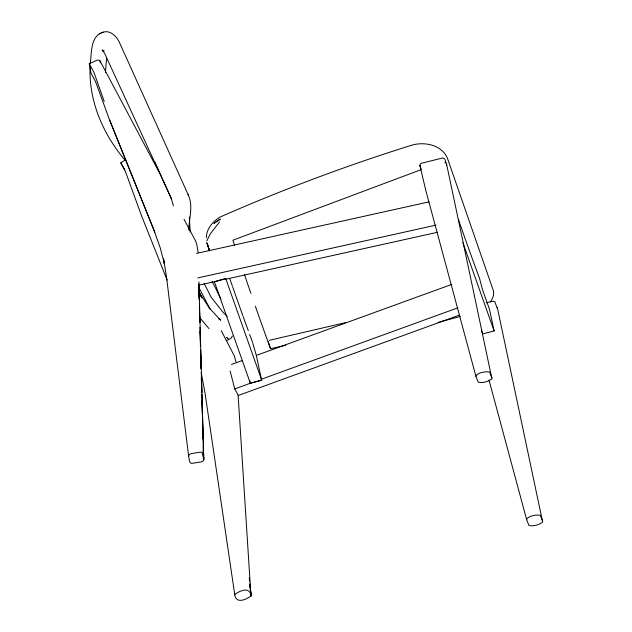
<?xml version="1.0" encoding="UTF-8"?>
<svg xmlns="http://www.w3.org/2000/svg" width="632" height="632" viewBox="0 0 632 632"><rect width="100%" height="100%" fill="white"/><g stroke="black" fill="none" stroke-linecap="round" stroke-linejoin="round"><path stroke-width="0.95" d="M198.93 281.975L203.757 459.938L202.651 461.376L201.268 461.905L191.401 463.469L189.679 462.032L188.613 456.13L166.335 275.615L163.483 258.622L164.549 264.524L160.22 247.799L154.445 231.446L109.723 120.238M90.06 67.727C88.907 101.436 103.214 134.332 124.717 159.754M105.394 72.641L106.587 58.326M188.77 229.93C189.047 218.435 193.4 206.245 188.368 195.146L119.764 43.189C117.015 36.443 109.399 28.74 101.657 32.832M419.909 165.521L420.225 164.178L421.686 163.198L442.819 157.929L444.77 159.051L446.603 164.233L491.941 378.829C488.41 381.491 482.619 383.474 478.219 382.178L475.936 376.396L425.739 190.232L419.909 165.521L421.133 168.973M446.532 165.197L446.603 164.233M497.242 308.463L494.801 301.559L492.028 301.338L486.553 302.76M497.321 307.5L542.659 522.095C539.12 524.758 533.337 526.74 528.937 525.445L526.654 519.662L489.002 380.037M90.123 63.879C91.909 53.23 89.949 36.04 103.245 32.137M188.613 456.13L189.189 454.582L191.085 453.634L200.968 452.07L202.698 453.507L203.765 459.409L201.916 394.36M206.332 237.782C206.372 228.745 212.937 221.184 220.426 216.902C282.504 189.616 346.099 165.758 410.808 145.479C423.724 141.268 441.492 144.499 447.369 158.079L493.442 290.862C494.366 294.844 492.612 298.889 490.25 302.033M234.764 594.823L234.828 594.388C239.544 591.023 249.577 586.046 251.046 595.581L250.975 596.023C246.267 599.405 236.273 604.358 234.764 594.823L205.021 392.993L201.49 374.073M206.814 240.832L210.401 233.698L219.549 221.935M232.481 335.995L231.012 338.238L226.904 340.553M445.118 162.866L445.489 162.266L445.062 162.89M167.14 280.087L141.481 215.631L125.618 172.007L120.791 162.819L125.744 159.651M154.785 232.134L109.312 119.274L95.582 81.686L90.976 73.122L89.27 63.666L97.107 60.253L98.458 59.985L99.896 60.68L158.158 170.442M99.319 33.875L100.907 33.18M420.975 169.7L232.9 240.223L234.575 245.2M231.486 364.451L242.601 360.414M256.481 355.366L451.825 284.376M230.159 371.087L234.748 388.917L250.335 383.253L260.716 380.227M199.041 285.135L214.398 281.73L250.335 383.253L261.735 380.282L261.403 379.224L457.805 307.847M459.369 315.115L238.359 395.435L234.748 388.917M437.415 232.3L225.98 279.162L225.727 278.435L214.398 281.73L225.798 278.767L261.735 380.282M438.039 322.407L460.349 316.442M458.358 219.344A1013.87 63.089 75.4 0 0 479.506 278.309L482.485 289.567L489.571 309.585L494.113 330.939L482.714 333.909L481.402 330.188M269.406 340.316L345.467 322.66M285.696 345.262L270.559 348.753L268.268 341.754M196.568 253.408L428.986 201.885M197.8 277.922L435.898 225.142M103.371 51.05L104.343 51.018M103.664 50.852L102.305 50.513L103.64 51.239L102.179 49.896L104.667 53.459L171.588 199.143L171.233 198.353L173.445 205.89M218.862 319.097L220.702 319.587L219.185 318.805L220.647 320.242L209.129 307.745L199.522 292.964L201.94 297.846L198.851 291.328M227.212 316.3L223.215 312.461L211.222 297.324L204.073 283.294M208.987 328.608L199.91 317.88M120.791 162.819L124.907 169.818M89.27 63.666L93.876 72.222L104.209 101.381M184.062 219.296L195.628 241.108L196.655 243.731L198.124 252.405M198.598 286.975L210.361 309.672M221.216 330.623L234.338 355.935L235.965 361.891M212.028 281.224L220.931 298.825M198.582 291.02L201.545 297.143M187.988 194.324L188.368 195.146M154.769 161.8L171.493 198.946M99.896 60.68L100.377 62.837M462.885 242.735L494.113 330.939M492.02 377.865L489.492 371.924C485.115 371.426 478.993 372.319 475.92 375.677L475.936 376.396M542.73 521.131L540.21 515.191C535.833 514.693 529.711 515.586 526.638 518.943L526.654 519.662M206.854 242.68L209.548 250.841M209.461 250.509L207.012 243.075L209.437 250.588M252.792 343.271L256.41 355.784L261.403 379.224M249.727 380.393L250.335 383.253M190.208 231.92L189.347 217.013M249.3 577.964L249.585 580.895M249.98 584.813L251.046 595.581L249.917 583.81M249.917 585.232L250.398 590.138M250.588 592.097L250.975 596.023L238.106 395.174M249.356 577.924L249.64 580.863M203.156 450.584L203.765 459.409M203.164 454.582L203.559 460.459L203.188 446.658M198.788 283.966L199.23 299.734M199.404 305.651L199.878 322.407M200.012 327.337L200.549 346.06M200.66 350.002L201.189 368.733M201.3 372.675L201.861 392.385M198.78 284.961L199.151 298.77M199.396 307.642L199.799 322.431M200.044 331.302L200.447 346.091M200.66 353.983L201.063 368.772M201.3 377.644L201.703 392.433M201.924 400.317L202.327 415.106M202.564 423.985L202.967 438.774M252.587 342.323A1010.647 62.884 75.4 0 1 249.616 334.296M248.281 330.655A1010.647 62.884 75.4 0 1 243.202 316.64M242.854 315.684A1010.647 62.884 75.4 0 1 232.663 286.889M232.355 286.012A1010.647 62.884 75.4 0 1 229.89 278.917M270.536 348.674A752.854 29.83 74 0 1 255.36 306.188M250.912 293.39A752.854 29.83 74 0 1 244.497 274.675M217.448 220.71L213.94 223.452L220.394 219.099L217.448 220.71M228.049 338.807L226.651 337.433L228.049 338.807"/></g></svg>
